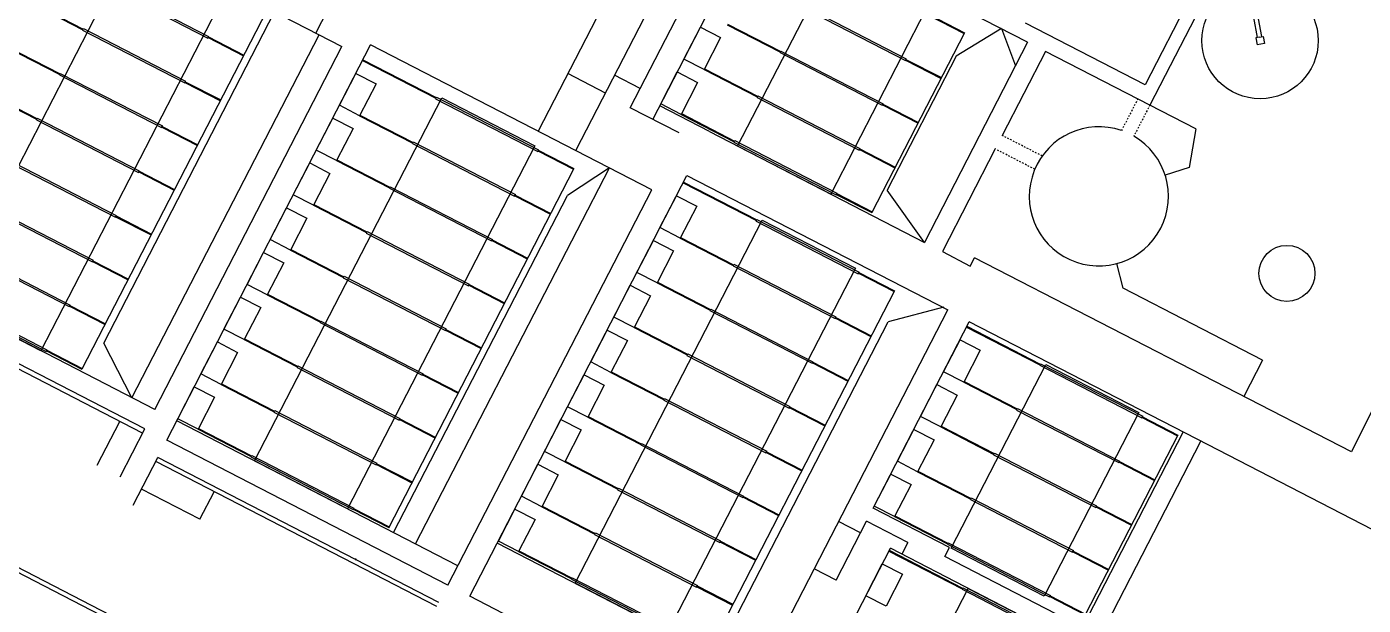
# Model space of a CAD drawing. Header units: millimetres. Extents: x -2 to 21000, y -2 to 14850.
# Drawn here: x 870 to 1727, y 1893 to 2264 of the extents above; entities that cross this region are included whole.
import ezdxf

# ---------------------------------------------------------------- set-up
doc = ezdxf.new("R2010")
doc.units = ezdxf.units.MM
doc.linetypes.add('DASHED_1', pattern=[2, 1, -1])
doc.layers.add('HOVED', color=31, linetype='Continuous')

msp = doc.modelspace()

# ---------------------------------------------------------------- linework, layer by layer
at = {"layer": 'HOVED'}
for p, q in [((1055.07, 2260.26), (1109.57, 2365.99)), ((1640.62, 2355.68), (1658.86, 2257.44)), ((1643.4, 2356.13), (1661.62, 2257.95)), ((889.03, 2345.87), (1071.8, 2251.64)), ((1221.97, 2185.28), (1301.33, 2339.22)), ((1271.24, 2204.89), (1336.49, 2331.46)), ((1511.64, 2254.47), (1388.6, 2317.9)), ((1633.82, 2317.95), (1586.99, 2227.1)), ((1644.59, 2319.85), (1590.04, 2214.04)), ((920.2, 2290.85), (985.72, 2257.07)), ((920.72, 2291.86), (986.24, 2258.08)), ((1247.86, 2294.88), (1197.57, 2197.35)), ((1256.76, 2212.35), (1292.17, 2281.04)), ((871.49, 2279.95), (905.54, 2262.4)), ((871.72, 2280.4), (905.77, 2262.85)), ((1023.69, 2274.78), (904.98, 2044.52)), ((918.95, 2061.28), (1028.58, 2273.92)), ((1367.66, 2276.44), (1433.18, 2242.67)), ((1368.18, 2277.45), (1433.7, 2243.67)), ((1448.37, 2272.12), (1471.16, 2260.37)), ((1318.95, 2265.55), (1353, 2248)), ((1319.18, 2266), (1353.23, 2248.45)), ((1448.13, 2271.67), (1470.92, 2259.92)), ((1586.99, 2227.1), (1510.21, 2266.68)), ((905.39, 2262.12), (905.91, 2263.13)), ((905.39, 2262.12), (905.91, 2263.13)), ((905.39, 2262.12), (970.91, 2228.34)), ((905.91, 2263.13), (971.43, 2229.35)), ((937.07, 2026.31), (1057.14, 2259.2)), ((985.72, 2257.07), (986.24, 2258.08)), ((985.72, 2257.07), (986.24, 2258.08)), ((985.86, 2257.35), (1008.65, 2245.6)), ((986.09, 2257.8), (1008.88, 2246.05)), ((1471.16, 2260.37), (1411.69, 2145.02)), ((1494.77, 2263.16), (1465.77, 2245.36)), ((1470.92, 2259.92), (1471.16, 2260.37)), ((1494.77, 2263.16), (1503.83, 2239.32)), ((1660.31, 2257.71), (1657.98, 2257.27)), ((1657.98, 2257.27), (1658.85, 2252.6)), ((1660.31, 2257.71), (1662.63, 2258.14)), ((1662.63, 2258.14), (1663.5, 2253.46)), ((856.68, 2251.23), (890.73, 2233.67)), ((856.91, 2251.68), (890.96, 2234.12)), ((951.73, 2018.75), (1071.8, 2251.64)), ((959.39, 1999.08), (1090.16, 2252.73)), ((1270.52, 2159.74), (1090.16, 2252.73)), ((1352.85, 2247.72), (1353.37, 2248.73)), ((1352.85, 2247.72), (1353.37, 2248.73)), ((1352.85, 2247.72), (1418.37, 2213.94)), ((1353.37, 2248.73), (1418.89, 2214.95)), ((1511.64, 2254.47), (1445.39, 2125.98)), ((1523.17, 2248.52), (1495.35, 2194.56)), ((1590.04, 2214.04), (1523.17, 2248.52)), ((1663.5, 2253.46), (1658.85, 2252.6)), ((1084.95, 2242.63), (1131.99, 2218.38)), ((1085.18, 2243.07), (1132.22, 2218.82)), ((1465.77, 2245.36), (1421.48, 2159.46)), ((1433.18, 2242.67), (1433.7, 2243.67)), ((1433.18, 2242.67), (1433.7, 2243.67)), ((1433.32, 2242.95), (1456.11, 2231.2)), ((1433.56, 2243.39), (1456.35, 2231.65)), ((890.58, 2233.39), (891.1, 2234.4)), ((890.58, 2233.39), (891.1, 2234.4)), ((890.58, 2233.39), (956.1, 2199.62)), ((891.1, 2234.4), (956.62, 2200.63)), ((970.91, 2228.34), (971.43, 2229.35)), ((970.91, 2228.34), (971.43, 2229.35)), ((1240.77, 2221.76), (1216.59, 2234.23)), ((1263.16, 2224.77), (1246.7, 2233.25)), ((1304.14, 2236.82), (1304.37, 2237.27)), ((1304.14, 2236.82), (1338.19, 2219.27)), ((1304.37, 2237.27), (1338.42, 2219.72)), ((1456.11, 2231.2), (1456.35, 2231.65)), ((841.87, 2222.5), (875.92, 2204.95)), ((842.1, 2222.95), (876.15, 2205.4)), ((971.05, 2228.62), (993.84, 2216.87)), ((971.28, 2229.07), (994.07, 2217.32)), ((993.84, 2216.87), (994.07, 2217.32)), ((1131.84, 2218.1), (1132.36, 2219.1)), ((1131.84, 2218.1), (1197.36, 2184.32)), ((1132.36, 2219.1), (1197.88, 2185.33)), ((1288.03, 2196.23), (1256.76, 2212.35)), ((1307.55, 2197.04), (1275.66, 2213.48)), ((1338.04, 2218.99), (1338.56, 2220)), ((1338.04, 2218.99), (1338.56, 2220)), ((1338.04, 2218.99), (1403.56, 2185.21)), ((1338.56, 2220), (1404.08, 2186.22)), ((1418.37, 2213.94), (1418.89, 2214.95)), ((1418.37, 2213.94), (1418.89, 2214.95)), ((1418.51, 2214.22), (1441.31, 2202.47)), ((1418.75, 2214.67), (1441.54, 2202.92)), ((1619.56, 2198.83), (1590.04, 2214.04)), ((875.77, 2204.67), (876.29, 2205.68)), ((875.77, 2204.67), (941.29, 2170.89)), ((876.29, 2205.68), (941.81, 2171.9)), ((1083.13, 2207.2), (1083.36, 2207.65)), ((1083.13, 2207.2), (1117.18, 2189.65)), ((1083.36, 2207.65), (1117.41, 2190.1)), ((1289.33, 2208.1), (1289.56, 2208.55)), ((1289.33, 2208.1), (1323.38, 2190.55)), ((1289.56, 2208.55), (1323.61, 2190.99)), ((956.1, 2199.62), (956.62, 2200.63)), ((956.1, 2199.62), (956.62, 2200.63)), ((956.24, 2199.9), (979.03, 2188.15)), ((956.47, 2200.35), (979.26, 2188.6)), ((1307.55, 2197.04), (1445.39, 2125.98)), ((1441.31, 2202.47), (1441.54, 2202.92)), ((1619.56, 2198.83), (1615.23, 2173.94)), ((979.03, 2188.15), (979.26, 2188.6)), ((1117.03, 2189.37), (1117.55, 2190.38)), ((1117.03, 2189.37), (1117.55, 2190.38)), ((1117.03, 2189.37), (1182.55, 2155.59)), ((1117.55, 2190.38), (1183.07, 2156.6)), ((1323.24, 2190.27), (1323.75, 2191.27)), ((1323.24, 2190.27), (1388.75, 2156.49)), ((1323.75, 2191.27), (1389.27, 2157.5)), ((1068.32, 2178.48), (1068.55, 2178.92)), ((1068.32, 2178.48), (1102.37, 2160.92)), ((1068.55, 2178.92), (1102.6, 2161.37)), ((1197.36, 2184.32), (1197.88, 2185.33)), ((1197.5, 2184.6), (1220.29, 2172.85)), ((1197.74, 2185.05), (1220.53, 2173.3)), ((1403.56, 2185.21), (1404.08, 2186.22)), ((1403.56, 2185.21), (1404.08, 2186.22)), ((1403.71, 2185.49), (1426.5, 2173.75)), ((1403.94, 2185.94), (1426.73, 2174.19)), ((1490.89, 2185.89), (1456.93, 2120.03)), ((860.96, 2175.94), (926.48, 2142.17)), ((861.48, 2176.95), (927, 2143.17)), ((941.29, 2170.89), (941.81, 2171.9)), ((941.43, 2171.17), (964.22, 2159.42)), ((941.66, 2171.62), (964.45, 2159.87)), ((1220.29, 2172.85), (1101.59, 1942.59)), ((1119.01, 1932.51), (1243.38, 2173.74)), ((1243.38, 2173.74), (1216.4, 2156.03)), ((1220.29, 2172.85), (1220.53, 2173.3)), ((1426.5, 2173.75), (1426.73, 2174.19)), ((1615.23, 2173.94), (1599.86, 2169.04)), ((1102.22, 2160.64), (1102.74, 2161.65)), ((1102.22, 2160.64), (1102.74, 2161.65)), ((1102.22, 2160.64), (1167.74, 2126.87)), ((1102.74, 2161.65), (1168.26, 2127.88)), ((1153.81, 1898.85), (1293.01, 2168.85)), ((1290.58, 2164.14), (1337.62, 2139.89)), ((1290.81, 2164.59), (1337.85, 2140.34)), ((1293.01, 2168.85), (1460.34, 2082.59)), ((964.22, 2159.42), (964.45, 2159.87)), ((1104.91, 1939.78), (1216.4, 2156.03)), ((1139.75, 1906.1), (1270.52, 2159.74)), ((1182.55, 2155.59), (1183.07, 2156.6)), ((1182.55, 2155.59), (1183.07, 2156.6)), ((1182.69, 2155.87), (1205.49, 2144.12)), ((1182.93, 2156.32), (1205.72, 2144.57)), ((1388.75, 2156.49), (1389.27, 2157.5)), ((1388.9, 2156.77), (1411.69, 2145.02)), ((1389.13, 2157.22), (1411.92, 2145.47)), ((1445.39, 2125.98), (1421.48, 2159.46)), ((846.15, 2147.22), (911.67, 2113.44)), ((846.67, 2148.22), (912.19, 2114.45)), ((1053.51, 2149.75), (1053.74, 2150.2)), ((1053.51, 2149.75), (1087.56, 2132.2)), ((1053.74, 2150.2), (1087.79, 2132.65)), ((1411.69, 2145.02), (1411.92, 2145.47)), ((926.48, 2142.17), (927, 2143.17)), ((926.62, 2142.45), (949.41, 2130.7)), ((926.85, 2142.89), (949.64, 2131.14)), ((1337.48, 2139.61), (1338, 2140.62)), ((1337.48, 2139.61), (1402.99, 2105.83)), ((1338, 2140.62), (1403.51, 2106.84)), ((949.41, 2130.7), (949.64, 2131.14)), ((1087.42, 2131.92), (1087.93, 2132.93)), ((1087.42, 2131.92), (1087.93, 2132.93)), ((1087.42, 2131.92), (1152.93, 2098.14)), ((1087.93, 2132.93), (1153.45, 2099.15)), ((1167.74, 2126.87), (1168.26, 2127.88)), ((1167.74, 2126.87), (1168.26, 2127.88)), ((1167.88, 2127.15), (1190.68, 2115.4)), ((1168.12, 2127.6), (1190.91, 2115.85)), ((1288.77, 2128.71), (1289, 2129.16)), ((1288.77, 2128.71), (1322.81, 2111.16)), ((1289, 2129.16), (1323.04, 2111.61)), ((831.34, 2118.49), (896.86, 2084.71)), ((831.86, 2119.5), (897.38, 2085.72)), ((1038.7, 2121.02), (1038.93, 2121.47)), ((1038.7, 2121.02), (1072.75, 2103.47)), ((1038.93, 2121.47), (1072.98, 2103.92)), ((1456.93, 2120.03), (1474.87, 2110.78)), ((951.73, 2018.75), (768.96, 2112.98)), ((911.67, 2113.44), (912.19, 2114.45)), ((911.81, 2113.72), (934.6, 2101.97)), ((912.04, 2114.17), (934.83, 2102.42)), ((1190.68, 2115.4), (1190.91, 2115.85)), ((1322.67, 2110.88), (1323.19, 2111.89)), ((1322.67, 2110.88), (1323.19, 2111.89)), ((1322.67, 2110.88), (1388.18, 2077.1)), ((1323.19, 2111.89), (1388.7, 2078.11)), ((1474.87, 2110.78), (1477.62, 2116.12)), ((1719.28, 1991.53), (1477.62, 2116.12)), ((1572.96, 2096.51), (1568.77, 2112.33)), ((945.33, 2006.33), (748.5, 2107.81)), ((934.6, 2101.97), (934.83, 2102.42)), ((1072.61, 2103.19), (1073.13, 2104.2)), ((1072.61, 2103.19), (1138.12, 2069.42)), ((1073.13, 2104.2), (1138.64, 2070.42)), ((1402.99, 2105.83), (1403.51, 2106.84)), ((1403.14, 2106.11), (1425.93, 2094.36)), ((1403.37, 2106.56), (1426.16, 2094.81)), ((1775.15, 2104.16), (1719.28, 1991.53)), ((1023.89, 2092.3), (1024.13, 2092.75)), ((1023.89, 2092.3), (1057.94, 2074.75)), ((1024.13, 2092.75), (1058.17, 2075.19)), ((1152.93, 2098.14), (1153.45, 2099.15)), ((1152.93, 2098.14), (1153.45, 2099.15)), ((1153.08, 2098.42), (1175.87, 2086.67)), ((1153.31, 2098.87), (1176.1, 2087.12)), ((1273.96, 2099.99), (1274.19, 2100.44)), ((1273.96, 2099.99), (1308, 2082.44)), ((1274.19, 2100.44), (1308.23, 2082.88)), ((1426.16, 2094.81), (1307.45, 1864.55)), ((1425.93, 2094.36), (1426.16, 2094.81)), ((1662.3, 2050.45), (1572.96, 2096.51)), ((816.53, 2089.76), (882.05, 2055.99)), ((817.05, 2090.77), (882.57, 2057)), ((896.86, 2084.71), (897.38, 2085.72)), ((897, 2084.99), (919.79, 2073.24)), ((897.23, 2085.44), (920.02, 2073.69)), ((1175.87, 2086.67), (1176.1, 2087.12)), ((1457.77, 2084.3), (1422.15, 2075.01)), ((1057.8, 2074.47), (1058.32, 2075.47)), ((1058.32, 2075.47), (1123.83, 2041.7)), ((1307.86, 2082.16), (1308.38, 2083.16)), ((1307.86, 2082.16), (1308.38, 2083.16)), ((1307.86, 2082.16), (1373.37, 2048.38)), ((1308.38, 2083.16), (1373.89, 2049.39)), ((1311.67, 1860.71), (1422.15, 2075.01)), ((1356.9, 1881.95), (1460.34, 2082.59)), ((1388.18, 2077.1), (1388.7, 2078.11)), ((1388.18, 2077.1), (1388.7, 2078.11)), ((1388.33, 2077.38), (1411.12, 2065.64)), ((1388.56, 2077.83), (1411.35, 2066.08)), ((1412.58, 1955.43), (1474.2, 2074.95)), ((1627.37, 1995.98), (1474.2, 2074.95)), ((919.79, 2073.24), (920.02, 2073.69)), ((1057.8, 2074.47), (1123.31, 2040.69)), ((1138.12, 2069.42), (1138.64, 2070.42)), ((1138.27, 2069.7), (1161.06, 2057.95)), ((1138.5, 2070.14), (1161.29, 2058.39)), ((1259.15, 2071.26), (1259.38, 2071.71)), ((1259.15, 2071.26), (1293.19, 2053.71)), ((1259.38, 2071.71), (1293.42, 2054.16)), ((1472.5, 2071.65), (1472.73, 2072.1)), ((1472.5, 2071.65), (1519.53, 2047.4)), ((1472.73, 2072.1), (1519.76, 2047.85)), ((937.07, 2026.31), (918.95, 2061.28)), ((1009.08, 2063.57), (1009.32, 2064.02)), ((1009.08, 2063.57), (1043.13, 2046.02)), ((1009.32, 2064.02), (1043.36, 2046.47)), ((1161.06, 2057.95), (1161.29, 2058.39)), ((943.89, 2003.53), (843.73, 2055.17)), ((882.05, 2055.99), (882.57, 2057)), ((882.19, 2056.27), (904.98, 2044.52)), ((882.42, 2056.72), (905.21, 2044.97)), ((1293.05, 2053.43), (1293.57, 2054.44)), ((1293.05, 2053.43), (1293.57, 2054.44)), ((1293.05, 2053.43), (1358.56, 2019.65)), ((1293.57, 2054.44), (1359.08, 2020.66)), ((1373.37, 2048.38), (1373.89, 2049.39)), ((1373.37, 2048.38), (1373.89, 2049.39)), ((1373.75, 2049.11), (1396.54, 2037.36)), ((1662.3, 2050.45), (1650.27, 2027.11)), ((1042.99, 2045.74), (1043.51, 2046.75)), ((1042.99, 2045.74), (1108.5, 2011.96)), ((1043.51, 2046.75), (1109.02, 2012.97)), ((1123.31, 2040.69), (1123.83, 2041.7)), ((1123.46, 2040.97), (1146.25, 2029.22)), ((1123.69, 2041.42), (1146.48, 2029.67)), ((1244.34, 2042.54), (1244.57, 2042.98)), ((1244.34, 2042.54), (1278.38, 2024.98)), ((1244.57, 2042.98), (1278.61, 2025.43)), ((1373.52, 2048.66), (1396.31, 2036.91)), ((1519.39, 2047.12), (1519.91, 2048.13)), ((1519.39, 2047.12), (1584.91, 2013.35)), ((1519.91, 2048.13), (1585.42, 2014.35)), ((994.27, 2034.85), (994.51, 2035.29)), ((994.27, 2034.85), (1028.32, 2017.29)), ((994.51, 2035.29), (1028.55, 2017.74)), ((1470.68, 2036.23), (1470.91, 2036.68)), ((1470.68, 2036.23), (1504.72, 2018.68)), ((1470.91, 2036.68), (1504.96, 2019.12)), ((1146.25, 2029.22), (1146.48, 2029.67)), ((1278.24, 2024.7), (1278.76, 2025.71)), ((1278.24, 2024.7), (1343.75, 1990.93)), ((1278.76, 2025.71), (1344.27, 1991.93)), ((1028.18, 2017.01), (1028.7, 2018.02)), ((1028.18, 2017.01), (1093.69, 1983.24)), ((1028.7, 2018.02), (1094.21, 1984.24)), ((1358.56, 2019.65), (1359.08, 2020.66)), ((1358.56, 2019.65), (1359.08, 2020.66)), ((1358.71, 2019.93), (1381.5, 2008.18)), ((1358.94, 2020.38), (1381.73, 2008.63)), ((1504.58, 2018.4), (1505.1, 2019.4)), ((1504.58, 2018.4), (1505.1, 2019.4)), ((1504.58, 2018.4), (1570.1, 1984.62)), ((1505.1, 2019.4), (1570.62, 1985.63)), ((914.79, 1983.09), (929.23, 2011.09)), ((929.45, 1975.53), (945.33, 2006.33)), ((1146.16, 1918.52), (965.8, 2011.5)), ((979.47, 2006.12), (979.7, 2006.57)), ((979.7, 2006.57), (1013.74, 1989.02)), ((1108.5, 2011.96), (1109.02, 2012.97)), ((1108.65, 2012.24), (1131.44, 2000.49)), ((1108.88, 2012.69), (1131.67, 2000.94)), ((1229.53, 2013.81), (1229.76, 2014.26)), ((1229.53, 2013.81), (1263.57, 1996.26)), ((1229.76, 2014.26), (1263.8, 1996.7)), ((1381.5, 2008.18), (1381.73, 2008.63)), ((1455.87, 2007.5), (1456.1, 2007.95)), ((1455.87, 2007.5), (1489.91, 1989.95)), ((1456.1, 2007.95), (1490.15, 1990.4)), ((1584.91, 2013.35), (1585.42, 2014.35)), ((1585.05, 2013.63), (1607.84, 2001.88)), ((1585.28, 2014.07), (1608.07, 2002.32)), ((1139.75, 1906.1), (959.39, 1999.08)), ((979.47, 2006.12), (1013.51, 1988.57)), ((1131.44, 2000.49), (1131.67, 2000.94)), ((1547.07, 1879.21), (1611.49, 2004.17)), ((1608.07, 2002.32), (1548.6, 1886.97)), ((1553.76, 1864.35), (1622.83, 1998.32)), ((1607.84, 2001.88), (1608.07, 2002.32)), ((1790.24, 1436.61), (708.88, 1994.11)), ((1438.19, 1621.27), (712.97, 1995.16)), ((1013.37, 1988.29), (1013.89, 1989.3)), ((1013.89, 1989.3), (1079.4, 1955.52)), ((1263.43, 1995.98), (1263.95, 1996.98)), ((1263.43, 1995.98), (1328.94, 1962.2)), ((1263.95, 1996.98), (1329.46, 1963.21)), ((1343.75, 1990.93), (1344.27, 1991.93)), ((1343.9, 1991.21), (1366.69, 1979.46)), ((1344.13, 1991.65), (1366.92, 1979.9)), ((1489.77, 1989.67), (1490.29, 1990.68)), ((1489.77, 1989.67), (1490.29, 1990.68)), ((1489.77, 1989.67), (1555.29, 1955.89)), ((1490.29, 1990.68), (1555.81, 1956.9)), ((1945.46, 1831.99), (1627.37, 1995.98)), ((937.9, 1957.39), (953.62, 1987.88)), ((1132.69, 1892.4), (952.33, 1985.39)), ((1133.98, 1894.9), (953.62, 1987.88)), ((1013.37, 1988.29), (1078.88, 1954.51)), ((1093.69, 1983.24), (1094.21, 1984.24)), ((1093.84, 1983.52), (1116.63, 1971.77)), ((1094.07, 1983.96), (1116.86, 1972.22)), ((1214.72, 1985.08), (1214.95, 1985.53)), ((1214.72, 1985.08), (1248.76, 1967.53)), ((1214.95, 1985.53), (1248.99, 1967.98)), ((1570.1, 1984.62), (1570.62, 1985.63)), ((1570.1, 1984.62), (1570.62, 1985.63)), ((1570.24, 1984.9), (1593.03, 1973.15)), ((1570.47, 1985.35), (1593.26, 1973.6)), ((1116.63, 1971.77), (1116.86, 1972.22)), ((1366.69, 1979.46), (1366.92, 1979.9)), ((1441.06, 1978.78), (1441.29, 1979.22)), ((1441.06, 1978.78), (1475.1, 1961.22)), ((1441.29, 1979.22), (1475.34, 1961.67)), ((1593.03, 1973.15), (1593.26, 1973.6)), ((980.65, 1948.34), (943.19, 1967.66)), ((980.65, 1948.34), (989.75, 1965.99)), ((1248.62, 1967.25), (1249.14, 1968.26)), ((1248.62, 1967.25), (1314.13, 1933.47)), ((1249.14, 1968.26), (1314.65, 1934.48)), ((1078.88, 1954.51), (1079.4, 1955.52)), ((1079.03, 1954.79), (1101.82, 1943.04)), ((1079.26, 1955.24), (1102.05, 1943.49)), ((1199.91, 1956.36), (1200.14, 1956.8)), ((1199.91, 1956.36), (1233.95, 1938.8)), ((1200.14, 1956.8), (1234.18, 1939.25)), ((1328.94, 1962.2), (1329.46, 1963.21)), ((1329.09, 1962.48), (1351.88, 1950.73)), ((1329.32, 1962.93), (1352.11, 1951.18)), ((1461.45, 1930.24), (1412.58, 1955.43)), ((1474.96, 1960.94), (1475.48, 1961.95)), ((1474.96, 1960.94), (1475.48, 1961.95)), ((1474.96, 1960.94), (1540.48, 1927.17)), ((1475.48, 1961.95), (1541, 1928.18)), ((1555.29, 1955.89), (1555.81, 1956.9)), ((1555.29, 1955.89), (1555.81, 1956.9)), ((1555.43, 1956.17), (1578.22, 1944.42)), ((1555.66, 1956.62), (1578.45, 1944.87)), ((1351.88, 1950.73), (1352.11, 1951.18)), ((1388.81, 1909.32), (1408.3, 1947.14)), ((1404.4, 1939.56), (1390.34, 1946.81)), ((1434.77, 1933.49), (1408.3, 1947.14)), ((1426.25, 1950.05), (1426.48, 1950.5)), ((1426.25, 1950.05), (1460.3, 1932.5)), ((1426.48, 1950.5), (1460.53, 1932.95)), ((1233.81, 1938.52), (1234.33, 1939.53)), ((1233.81, 1938.52), (1299.32, 1904.75)), ((1234.33, 1939.53), (1299.84, 1905.76)), ((1578.22, 1944.42), (1578.45, 1944.87)), ((1311.67, 1860.71), (1171.43, 1933.01)), ((1301.02, 1691.99), (1423.56, 1929.68)), ((1314.13, 1933.47), (1314.65, 1934.48)), ((1314.28, 1933.75), (1337.07, 1922)), ((1314.51, 1934.2), (1337.3, 1922.45)), ((1552.87, 1863.02), (1423.56, 1929.68)), ((1434.77, 1933.49), (1430.87, 1925.92)), ((1458.48, 1924.48), (1461.45, 1930.24)), ((1460.15, 1932.22), (1460.67, 1933.23)), ((1460.15, 1932.22), (1525.67, 1898.44)), ((1460.67, 1933.23), (1526.19, 1899.45)), ((1080.17, 1923.11), (1080.97, 1922.04)), ((1185.1, 1927.63), (1185.33, 1928.08)), ((1185.1, 1927.63), (1219.14, 1910.08)), ((1185.33, 1928.08), (1219.37, 1910.53)), ((1337.07, 1922), (1337.3, 1922.45)), ((1422.65, 1927.92), (1469.69, 1903.67)), ((1422.88, 1928.37), (1469.92, 1904.12)), ((1558.24, 1873.04), (1458.48, 1924.48)), ((1540.48, 1927.17), (1541, 1928.18)), ((1540.48, 1927.17), (1541, 1928.18)), ((1540.62, 1927.45), (1563.41, 1915.7)), ((1540.85, 1927.9), (1563.64, 1916.15)), ((1388.81, 1909.32), (1374.75, 1916.57)), ((1563.41, 1915.7), (1563.64, 1916.15)), ((1219, 1909.8), (1219.52, 1910.81)), ((1219, 1909.8), (1284.51, 1876.02)), ((1219.52, 1910.81), (1285.03, 1877.03)), ((1299.32, 1904.75), (1299.84, 1905.76)), ((1299.47, 1905.03), (1322.26, 1893.28)), ((1299.7, 1905.48), (1322.49, 1893.73)), ((1469.55, 1903.39), (1470.07, 1904.4)), ((1469.55, 1903.39), (1535.06, 1869.61)), ((1470.07, 1904.4), (1535.58, 1870.62)), ((1340.3, 1802.71), (1153.81, 1898.85)), ((1525.67, 1898.44), (1526.19, 1899.45)), ((1525.81, 1898.72), (1548.6, 1886.97)), ((1526.04, 1899.17), (1548.83, 1887.42)), ((1322.26, 1893.28), (1322.49, 1893.73))]:
    msp.add_line(p, q, dxfattribs=at)
at = {"layer": 'HOVED', "linetype": 'DASHED_1'}
for p, q in [((1582.31, 2218.03), (1571.8, 2197.64)), ((1590.04, 2214.04), (1579.75, 2194.08)), ((1520.97, 2181.36), (1495.35, 2194.56)), ((1516.21, 2172.84), (1490.89, 2185.89))]:
    msp.add_line(p, q, dxfattribs=at)
at = {"layer": 'HOVED'}
for points in [[(998.67, 2289.34), (878.6, 2056.45), (818.91, 2087.23), (938.98, 2320.12)], [(1446.13, 2274.94), (1385.31, 2156.95), (1325.61, 2187.73), (1386.44, 2305.71)], [(1195.5, 2187.86), (1075.44, 1954.98), (1015.74, 1985.75), (1135.81, 2218.64)], [(1401.13, 2109.38), (1281.07, 1876.49), (1221.38, 1907.26), (1341.44, 2140.15)], [(1583.05, 2016.89), (1522.22, 1898.91), (1462.53, 1929.68), (1523.36, 2047.67)], [(1533.2, 1873.16), (1413.14, 1640.27), (1353.45, 1671.04), (1473.51, 1903.93)]]:
    msp.add_lwpolyline(points, close=True, dxfattribs=at)
for points in [[(1314.71, 2257.32), (1304.14, 2236.82), (1291.15, 2243.52), (1301.72, 2264.02), (1314.71, 2257.32)], [(1093.7, 2227.7), (1083.13, 2207.2), (1070.14, 2213.9), (1080.71, 2234.39), (1093.7, 2227.7)], [(1299.9, 2228.59), (1289.33, 2208.1), (1276.34, 2214.79), (1286.91, 2235.29), (1299.9, 2228.59)], [(1078.89, 2198.97), (1068.32, 2178.48), (1055.33, 2185.17), (1065.9, 2205.67), (1078.89, 2198.97)], [(1064.08, 2170.24), (1053.51, 2149.75), (1040.52, 2156.45), (1051.09, 2176.94), (1064.08, 2170.24)], [(1299.33, 2149.21), (1288.77, 2128.71), (1275.77, 2135.41), (1286.34, 2155.91), (1299.33, 2149.21)], [(1049.27, 2141.52), (1038.7, 2121.02), (1025.71, 2127.72), (1036.28, 2148.22), (1049.27, 2141.52)], [(1284.52, 2120.48), (1273.96, 2099.99), (1260.96, 2106.69), (1271.53, 2127.18), (1284.52, 2120.48)], [(1034.46, 2112.79), (1023.89, 2092.3), (1010.9, 2099), (1021.47, 2119.49), (1034.46, 2112.79)], [(1269.71, 2091.76), (1259.15, 2071.26), (1246.15, 2077.96), (1256.72, 2098.45), (1269.71, 2091.76)], [(1019.65, 2084.07), (1009.08, 2063.57), (996.09, 2070.27), (1006.66, 2090.76), (1019.65, 2084.07)], [(1254.9, 2063.03), (1244.34, 2042.54), (1231.35, 2049.23), (1241.91, 2069.73), (1254.9, 2063.03)], [(1004.84, 2055.34), (994.27, 2034.85), (981.28, 2041.54), (991.85, 2062.04), (1004.84, 2055.34)], [(1481.24, 2056.72), (1470.68, 2036.23), (1457.69, 2042.93), (1468.25, 2063.42), (1481.24, 2056.72)], [(1481.24, 2056.72), (1470.68, 2036.23), (1457.69, 2042.93), (1468.25, 2063.42), (1481.24, 2056.72)], [(1240.09, 2034.3), (1229.53, 2013.81), (1216.54, 2020.51), (1227.1, 2041), (1240.09, 2034.3)], [(990.03, 2026.61), (979.47, 2006.12), (966.47, 2012.82), (977.04, 2033.31), (990.03, 2026.61)], [(1466.43, 2028), (1455.87, 2007.5), (1442.88, 2014.2), (1453.44, 2034.69), (1466.43, 2028)], [(1225.28, 2005.58), (1214.72, 1985.08), (1201.73, 1991.78), (1212.29, 2012.28), (1225.28, 2005.58)], [(1451.63, 1999.27), (1441.06, 1978.78), (1428.07, 1985.47), (1438.63, 2005.97), (1451.63, 1999.27)], [(1210.47, 1976.85), (1199.91, 1956.36), (1186.92, 1963.05), (1197.48, 1983.55), (1210.47, 1976.85)], [(1436.82, 1970.55), (1426.25, 1950.05), (1413.26, 1956.75), (1423.82, 1977.24), (1436.82, 1970.55)], [(1195.66, 1948.13), (1185.1, 1927.63), (1172.11, 1934.33), (1182.67, 1954.82), (1195.66, 1948.13)], [(1431.4, 1912.99), (1420.84, 1892.49), (1407.84, 1899.19), (1418.41, 1919.69), (1431.4, 1912.99)]]:
    msp.add_lwpolyline(points, dxfattribs=at)
for centre, radius in [((1660.74, 2255.4), 37.31), ((1677.94, 2106.08), 17.97)]:
    msp.add_circle(centre, radius, dxfattribs=at)
msp.add_arc((1557.34, 2155.48), 44.64, 71.05572, 59.85601, dxfattribs=at)

doc.saveas('drawing.dxf')
